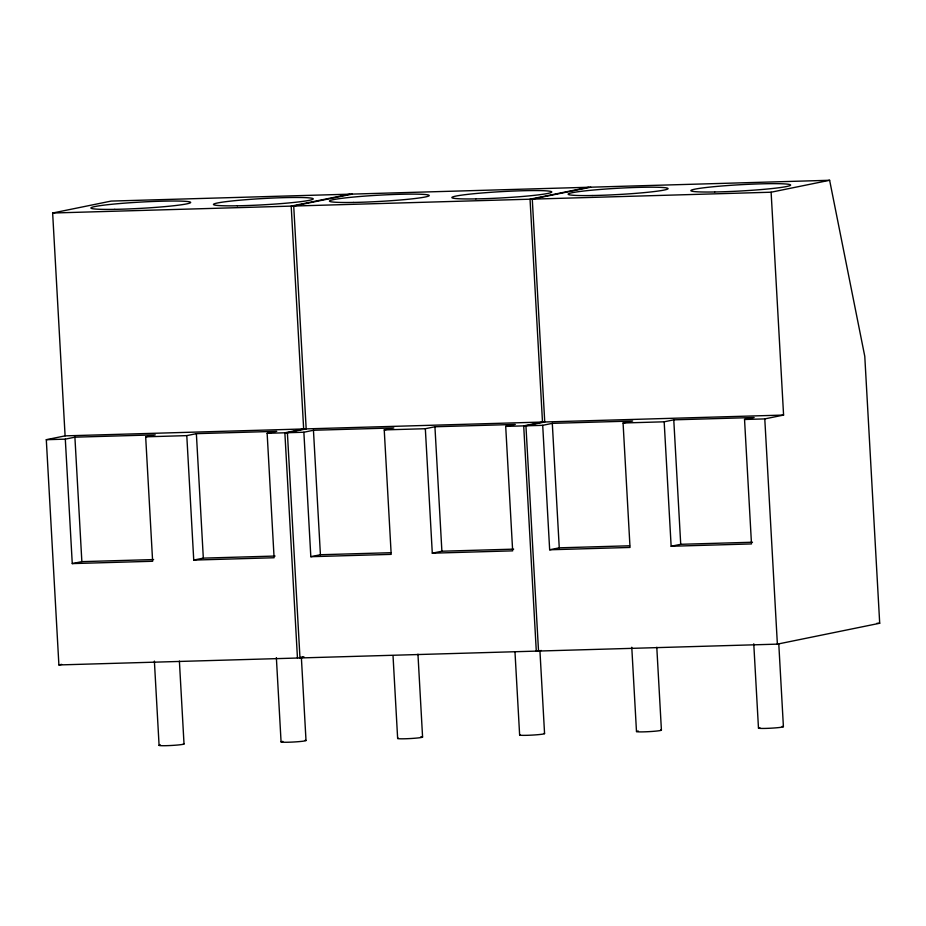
<?xml version="1.0" encoding="UTF-8"?>
<svg xmlns="http://www.w3.org/2000/svg" width="926" height="926" viewBox="0 0 926 926"><rect width="100%" height="100%" fill="white"/><g stroke="black" fill="none" stroke-linecap="round" stroke-linejoin="round"><path stroke-width="1.39" d="M65.098 435.868L52.643 213.015L111.155 201.081L829.627 180.281L864.78 356.336L879.7 623.256L777.377 644.137L58.894 664.937L46.3 439.7L65.098 435.868L783.581 415.068L771.115 192.214L829.627 180.281M349.704 194.171L291.192 206.116L303.659 428.958L284.861 432.801L297.454 658.027M352.227 194.101L293.716 206.035L306.182 428.888L287.384 432.72L267.139 433.299L274.096 557.753L193.742 560.08L186.786 435.625L196.37 433.657L276.735 431.331L267.139 433.299M588.542 187.26L530.042 199.194L542.497 422.048L523.699 425.879L536.293 651.117L539.094 650.55M590.788 187.191L532.276 199.136L544.743 421.978L525.933 425.821L505.7 426.388L512.657 550.854L432.292 553.181L425.335 428.715L434.931 426.759L515.284 424.432L505.7 426.388M65.306 439.144L74.902 437.176L155.255 434.85L145.671 436.817L152.628 561.272L72.263 563.598L65.306 439.144L46.3 439.7M303.867 432.234L313.451 430.266L393.816 427.939L384.232 429.907L391.189 554.373L310.823 556.7L303.867 432.234L284.861 432.801M542.705 425.323L552.301 423.356L632.655 421.029L623.071 422.997L630.027 547.451L549.662 549.778L542.705 425.323L523.699 425.879M664.173 421.805L673.769 419.837L754.123 417.51L744.539 419.478L751.495 543.932L671.142 546.259L664.173 421.805L623.071 422.997M744.539 419.478L764.783 418.899L783.581 415.068M72.263 563.598L81.858 561.642L153.612 559.57M193.742 560.08L203.326 558.123L275.08 556.051M310.823 556.7L320.419 554.732L390.726 552.706M432.292 553.181L441.887 551.225L513.641 549.141M549.662 549.778L559.258 547.822L629.576 545.784M58.894 664.937L61.695 664.37M671.142 546.259L680.726 544.303L752.479 542.231M300.255 657.46L303.057 656.893M304.179 657.101L299.978 657.958L287.384 432.72M541.34 650.48L538.527 651.047L525.933 425.821M52.643 213.015L771.115 192.214M145.671 436.817L186.786 435.625M384.232 429.907L425.335 428.715M876.818 623.337L879.7 623.256M778.778 643.802L783.408 726.69M764.783 418.899L777.377 644.137M753.764 643.802L758.475 728.114M673.769 419.837L680.726 544.303M656.789 647.251L661.419 730.139M631.775 647.251L636.486 731.563M552.301 423.356L559.258 547.822M539.927 650.712L544.569 733.6M514.995 652.147L519.636 735.036M434.931 426.759L441.887 551.225M417.95 654.161L422.58 737.05M393.018 655.596L397.648 738.485M313.451 430.266L320.419 554.732M301.378 657.622L306.008 740.511M276.365 657.622L281.076 741.946M196.37 433.657L203.326 558.123M179.389 661.071L184.019 743.96M154.376 661.071L159.087 745.395M74.902 437.176L81.858 561.642M183.429 743.775A12.489 0.787 -3.2 0 1 170.558 745.511A12.489 0.787 -3.2 0 1 160.453 744.932M305.105 740.291A12.489 0.787 -3.2 0 1 292.547 742.062A12.489 0.787 -3.2 0 1 282.87 741.413M543.967 733.415A12.489 0.787 -3.2 0 1 532.438 735.082A12.489 0.787 -3.2 0 1 520.042 734.793M420.89 736.772A12.489 0.787 -3.2 0 1 411.341 738.485A12.489 0.787 -3.2 0 1 398.319 738.172M782.146 726.435A12.489 0.787 -3.2 0 1 770.837 728.195A12.489 0.787 -3.2 0 1 759.841 727.662M660.817 729.954A12.489 0.787 -3.2 0 1 647.517 731.714A12.489 0.787 -3.2 0 1 638.28 731.042M237.345 205.792A49.958 3.137 -3.2 0 0 313.208 198.963A49.958 3.137 -3.2 0 0 239.452 200.236A49.958 3.137 -3.2 0 0 237.345 205.792M114.778 209.345A49.958 3.137 -3.2 0 0 190.64 202.516A49.958 3.137 -3.2 0 0 116.896 203.789A49.958 3.137 -3.2 0 0 114.778 209.345M475.895 198.893A49.958 3.137 -3.2 0 0 551.757 192.052A49.958 3.137 -3.2 0 0 478.013 193.326A49.958 3.137 -3.2 0 0 475.895 198.893M353.338 202.435A49.958 3.137 -3.2 0 0 429.201 195.606A49.958 3.137 -3.2 0 0 355.445 196.879A49.958 3.137 -3.2 0 0 353.338 202.435M714.733 191.971A49.958 3.137 -3.2 0 0 790.596 185.142A49.958 3.137 -3.2 0 0 716.851 186.415A49.958 3.137 -3.2 0 0 714.733 191.971M592.177 195.525A49.958 3.137 -3.2 0 0 668.04 188.696A49.958 3.137 -3.2 0 0 594.295 189.957A49.958 3.137 -3.2 0 0 592.177 195.525"/></g></svg>
